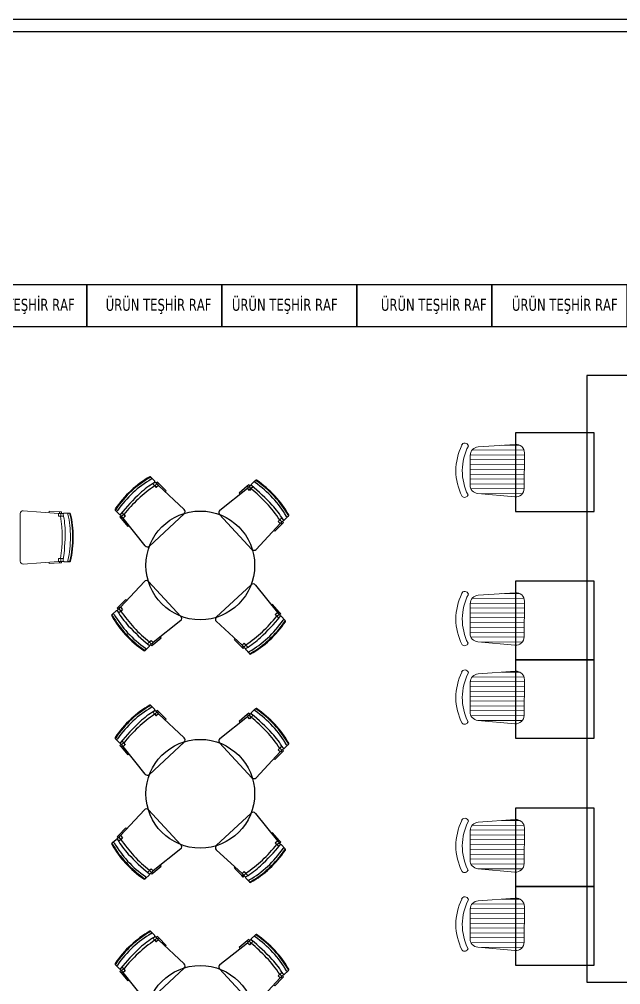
# Model space of a CAD drawing. Header units: millimetres. Extents: x 6517 to 10548, y -1828 to 1073.
# Drawn here: x 7772 to 8269, y 274 to 1073 of the extents above; entities that cross this region are included whole.
import ezdxf

# ---------------------------------------------------------------- set-up
doc = ezdxf.new("R2010")
doc.units = ezdxf.units.MM
for name, color, linetype in [('Ar-MECH-SHAFT', 4, 'Continuous'), ('GOR020', 140, 'Continuous'), ('Kıtc-025 Antet', 7, 'Continuous'), ('TEF', 6, 'Continuous')]:
    doc.layers.add(name, color=color, linetype=linetype)
doc.layers.add('TEFRIS', color=9, linetype='Continuous', lineweight=0)
doc.layers.add('TEFRIŞ', color=34, linetype='Continuous', lineweight=20)
doc.styles.add('01_1', font='HELVL.shx', dxfattribs={"width": 0.7, "height": 1.8})

# ---------------------------------------------------------------- blocks, each defined once
blk = doc.blocks.new('*X25')
at = {"color": 0}
for p, q in [((-24, -24.4), (-24, 18.42)), ((-20, -24.73), (-20, 20.05)), ((-16, -24.73), (-16, 20.06)), ((-12, -24.73), (-12, 20.06)), ((-8, -24.73), (-8, 20.06)), ((-4, -24.73), (-4, 20.06)), ((0, -24.73), (0, 20.06)), ((4, -24.73), (4, 20.06)), ((8, -24.72), (8, 19.4)), ((12, -23.17), (12, 13.54)), ((-28, -21.14), (-28, -6.05))]:
    blk.add_line(p, q, dxfattribs=at)
blk = doc.blocks.new('S2')
at = {"layer": 'TEFRIŞ'}
for p, q in [((-12.35, 44.79), (12.16, 44.79)), ((-19.33, 38.34), (-21.72, 7.54)), ((21.71, 7.58), (19.14, 38.38)), ((-14.74, 0), (14.74, 0))]:
    blk.add_line(p, q, dxfattribs=at)
for centre, radius, start, end in [((0.09, 10.21), 46.39, 62.35668, 116.53896), ((-19.44, 49.33), 3.04, 113.11379, 252.94688), ((0.19, 7.04), 44.27, 62.82318, 117.17682), ((19.52, 49.24), 2.95, 287.59792, 44.6483), ((-12.35, 37.79), 7, 90, 175.55703), ((12.16, 37.79), 7, 4.78321, 90), ((-14.74, 7), 7, 175.55703, 270), ((14.74, 7), 7, 270, 4.78321)]:
    blk.add_arc(centre, radius, start, end, dxfattribs=at)
blk.add_blockref('*X25', (7.15, 24.73), dxfattribs=at)
blk = doc.blocks.new('FDHJ')
at = {"layer": 'TEFRIS', "color": 22, "linetype": 'Continuous'}
for p, q in [((3089.11, 2399.86), (3091.31, 2370.81)), ((3091.5, 2402.45), (3130.9, 2402.45)), ((3133.29, 2399.86), (3131.09, 2370.81)), ((3090.01, 2369.77), (3089.61, 2378.47)), ((3089.61, 2378.47), (3090.72, 2378.47)), ((3132.78, 2378.47), (3131.68, 2378.47)), ((3132.38, 2369.77), (3132.78, 2378.47)), ((3090.01, 2368.17), (3090.01, 2369.77)), ((3090.01, 2369.77), (3091.31, 2369.77)), ((3090.01, 2368.17), (3091.31, 2368.17)), ((3091.07, 2362.17), (3091.07, 2366.05)), ((3091.07, 2362.17), (3091.07, 2366.05)), ((3091.31, 2370.81), (3091.31, 2366.62)), ((3091.31, 2370.81), (3093.71, 2370.81)), ((3091.31, 2368.81), (3093.63, 2368.81)), ((3093.63, 2366.55), (3093.63, 2370.81)), ((3093.71, 2368.97), (3093.71, 2370.81)), ((3128.69, 2368.97), (3128.69, 2370.81)), ((3128.69, 2370.81), (3131.09, 2370.81)), ((3128.77, 2366.55), (3128.77, 2370.81)), ((3128.77, 2368.81), (3131.09, 2368.81)), ((3131.09, 2370.81), (3131.09, 2366.62)), ((3132.38, 2369.77), (3131.09, 2369.77)), ((3132.38, 2368.17), (3131.09, 2368.17)), ((3131.33, 2362.17), (3131.33, 2366.05)), ((3131.33, 2362.17), (3131.33, 2366.05)), ((3132.38, 2368.17), (3132.38, 2369.77)), ((3091.07, 2362.17), (3091.07, 2361.44)), ((3131.33, 2362.17), (3131.33, 2361.44))]:
    blk.add_line(p, q, dxfattribs=at)
for centre, radius, start, end in [((3091.5, 2400.05), 2.4, 90, 184.39871), ((3130.9, 2400.05), 2.4, 355.60129, 90), ((3091.87, 2366.05), 0.8, 77.41762, 180), ((3106.79, 2433.45), 68.23, 257.51921, 270.10077), ((3111.2, 2480.78), 113.16, 261.10815, 278.89185), ((3107.12, 2533.5), 168.28, 269.92893, 277.93791), ((3130.53, 2366.05), 0.8, 0, 102.58238), ((3091.87, 2362.17), 0.8, 73.68996, 180), ((3091.6, 2361.85), 0.532, 185.03288, 231.40502), ((3091.87, 2361.44), 0.8, 180, 253.1643), ((3091.98, 2362.37), 1.17, 232.2719, 260.86729), ((3110.61, 2440.48), 82.03, 256.62639, 270.11714), ((3110.61, 2440.52), 81.51, 256.655, 270.11699), ((3110.61, 2443.98), 83.13, 257.12925, 270.11545), ((3110.95, 2451.53), 90.68, 269.88786, 282.32116), ((3110.95, 2447.79), 88.78, 269.88615, 282.78408), ((3110.95, 2447.74), 89.29, 269.88597, 282.81608), ((3130.53, 2362.17), 0.8, 0, 106.31004), ((3130.41, 2362.37), 1.17, 279.13271, 307.7281), ((3130.53, 2361.44), 0.8, 286.8357, 0), ((3130.8, 2361.85), 0.532, 308.59498, 354.96712)]:
    blk.add_arc(centre, radius, start, end, dxfattribs=at)
blk = doc.blocks.new('fjjff')
at = {"layer": 'GOR020', "color": 65, "linetype": 'Continuous'}
for p, q in [((3309.9, 2421.37), (3309.4, 2421.9)), ((3309.9, 2421.37), (3312.54, 2418.53)), ((3309.9, 2421.37), (3312.54, 2418.53)), ((3311, 2416.42), (3313.91, 2413.29)), ((3314.25, 2416.34), (3312.55, 2414.76)), ((3312.6, 2414.59), (3313.85, 2413.24)), ((3315.61, 2414.87), (3312.75, 2417.95)), ((3314.76, 2417.68), (3313.81, 2416.8)), ((3315.61, 2414.87), (3313.85, 2413.24)), ((3314.76, 2417.68), (3315.85, 2416.51)), ((3315.85, 2416.51), (3314.9, 2415.63)), ((3336.98, 2395.07), (3315.61, 2414.87)), ((3315.85, 2416.51), (3322.05, 2410.41)), ((3389.17, 2414.27), (3382.53, 2408.65)), ((3390.34, 2415.36), (3389.17, 2414.27)), ((3389.17, 2414.27), (3390.05, 2413.33)), ((3389.29, 2412.62), (3392.37, 2415.47)), ((3390.34, 2415.36), (3391.22, 2414.42)), ((3392.33, 2412.28), (3390.75, 2413.98)), ((3393.99, 2413.82), (3390.87, 2410.92)), ((3395.46, 2418.68), (3392.62, 2416.04)), ((3395.46, 2418.68), (3392.62, 2416.04)), ((3395.46, 2418.68), (3396, 2419.17)), ((3322.05, 2410.41), (3321.24, 2409.66)), ((3366.5, 2394.47), (3389.29, 2412.62)), ((3382.53, 2408.65), (3383.28, 2407.85)), ((3390.92, 2410.86), (3389.29, 2412.62)), ((3392.27, 2412.11), (3390.92, 2410.86)), ((3280.39, 2393.98), (3279.89, 2394.52)), ((3280.39, 2393.98), (3283.03, 2391.14)), ((3280.39, 2393.98), (3283.03, 2391.14)), ((3286.44, 2387.81), (3283.59, 2390.88)), ((3283.7, 2388.86), (3284.65, 2389.74)), ((3283.7, 2388.86), (3284.79, 2387.69)), ((3286.79, 2390.85), (3285.08, 2389.27)), ((3285.24, 2392.51), (3288.15, 2389.39)), ((3288.2, 2389.44), (3286.44, 2387.81)), ((3286.95, 2390.79), (3288.2, 2389.44)), ((3336.98, 2391.55), (3308.1, 2364.75)), ((3393.03, 2362.08), (3366.23, 2390.96)), ((3422.85, 2389.16), (3420.01, 2386.53)), ((3422.85, 2389.16), (3420.01, 2386.53)), ((3422.85, 2389.16), (3423.39, 2389.66)), ((3284.79, 2387.69), (3285.74, 2388.57)), ((3284.79, 2387.69), (3290.41, 2381.05)), ((3304.59, 2365.02), (3286.44, 2387.81)), ((3290.41, 2381.05), (3291.22, 2381.8)), ((3396.55, 2362.08), (3416.35, 2383.46)), ((3417.99, 2383.22), (3411.89, 2377.01)), ((3416.07, 2386.47), (3414.72, 2385.22)), ((3416.35, 2383.46), (3414.72, 2385.22)), ((3417.9, 2388.06), (3414.77, 2385.16)), ((3417.82, 2384.82), (3416.24, 2386.52)), ((3416.35, 2383.46), (3419.43, 2386.31)), ((3417.99, 2383.22), (3417.11, 2384.17)), ((3419.16, 2384.31), (3417.99, 2383.22)), ((3419.16, 2384.31), (3418.28, 2385.25)), ((3411.89, 2377.01), (3411.14, 2377.82)), ((3303.99, 2335.5), (3284.2, 2314.13)), ((3307.51, 2335.5), (3334.31, 2306.62)), ((3363.56, 2306.03), (3392.44, 2332.83)), ((3395.95, 2332.57), (3414.1, 2309.78)), ((3282.55, 2314.37), (3288.65, 2320.57)), ((3288.65, 2320.57), (3289.41, 2319.76)), ((3277.7, 2308.42), (3280.54, 2311.06)), ((3277.7, 2308.42), (3280.54, 2311.06)), ((3284.2, 2314.13), (3281.12, 2311.27)), ((3281.38, 2313.28), (3282.55, 2314.37)), ((3281.38, 2313.28), (3282.26, 2312.33)), ((3282.55, 2314.37), (3283.43, 2313.42)), ((3282.65, 2309.52), (3285.77, 2312.43)), ((3282.73, 2312.77), (3284.31, 2311.07)), ((3284.2, 2314.13), (3285.83, 2312.37)), ((3284.48, 2311.12), (3285.83, 2312.37)), ((3410.13, 2316.54), (3409.33, 2315.79)), ((3415.75, 2309.89), (3410.13, 2316.54)), ((3412.34, 2308.14), (3414.1, 2309.78)), ((3414.1, 2309.78), (3416.95, 2306.7)), ((3415.75, 2309.89), (3414.81, 2309.01)), ((3416.84, 2308.72), (3415.75, 2309.89)), ((3277.7, 2308.42), (3277.16, 2307.92)), ((3334.05, 2303.11), (3311.26, 2284.96)), ((3363.56, 2302.51), (3384.94, 2282.72)), ((3413.59, 2306.79), (3412.34, 2308.14)), ((3415.3, 2305.07), (3412.4, 2308.2)), ((3413.76, 2306.73), (3415.46, 2308.31)), ((3416.84, 2308.72), (3415.9, 2307.84)), ((3420.16, 2303.6), (3417.52, 2306.44)), ((3420.16, 2303.6), (3417.52, 2306.44)), ((3420.16, 2303.6), (3420.65, 2303.07)), ((3306.55, 2283.76), (3309.68, 2286.67)), ((3311.26, 2284.96), (3308.18, 2282.11)), ((3308.21, 2285.3), (3309.79, 2283.6)), ((3308.28, 2285.47), (3309.62, 2286.72)), ((3309.62, 2286.72), (3311.26, 2284.96)), ((3311.37, 2283.31), (3318.02, 2288.93)), ((3318.02, 2288.93), (3317.27, 2289.74)), ((3378.49, 2287.17), (3379.3, 2287.92)), ((3384.7, 2281.07), (3378.49, 2287.17)), ((3305.08, 2278.91), (3304.55, 2278.41)), ((3305.08, 2278.91), (3307.92, 2281.55)), ((3305.08, 2278.91), (3307.92, 2281.55)), ((3310.2, 2282.22), (3309.32, 2283.17)), ((3310.2, 2282.22), (3311.37, 2283.31)), ((3311.37, 2283.31), (3310.49, 2284.26)), ((3384.7, 2281.07), (3385.65, 2281.95)), ((3385.79, 2279.9), (3384.7, 2281.07)), ((3384.94, 2282.72), (3386.7, 2284.35)), ((3384.94, 2282.72), (3387.79, 2279.64)), ((3385.79, 2279.9), (3386.73, 2280.78)), ((3386.3, 2281.25), (3388, 2282.83)), ((3389.54, 2281.17), (3386.64, 2284.29)), ((3387.95, 2283), (3386.7, 2284.35)), ((3390.64, 2276.21), (3388.01, 2279.06)), ((3390.64, 2276.21), (3388.01, 2279.06)), ((3390.64, 2276.21), (3391.14, 2275.68))]:
    blk.add_line(p, q, dxfattribs=at)
for centre, radius, start, end in [((3348.85, 2350.67), 82.03, 119.48665, 132.9774), ((3348.87, 2350.65), 81.51, 119.51526, 132.97725), ((3308.82, 2421.36), 0.8, 42.86026, 116.02456), ((3309.37, 2420.6), 1.17, 95.13216, 123.72754), ((3309.3, 2421.24), 0.532, 47.89313, 94.26528), ((3309.32, 2420.83), 0.8, 296.55022, 42.86026), ((3375.82, 2320.73), 113.16, 123.96841, 141.7521), ((3351.23, 2348.11), 83.13, 119.98951, 132.9757), ((3346.86, 2358.43), 68.23, 120.37946, 132.96102), ((3311.95, 2417.98), 0.8, 300.27788, 42.86026), ((3393.16, 2415.45), 0.8, 132.86026, 235.44263), ((3286.35, 2284.39), 168.28, 42.78919, 50.79816), ((3396.01, 2418.09), 0.8, 132.86026, 239.1703), ((3343.82, 2342.96), 90.68, 42.74812, 55.18142), ((3396.05, 2418.5), 0.532, 81.45523, 127.82738), ((3396.54, 2418.59), 0.8, 59.69595, 132.86026), ((3395.94, 2417.87), 1.17, 51.99297, 80.58835), ((3346.56, 2345.5), 88.78, 42.74641, 55.64433), ((3346.6, 2345.53), 89.29, 42.74622, 55.67634), ((3353.53, 2345.12), 89.29, 132.74622, 145.67634), ((3353.57, 2345.08), 88.78, 132.74641, 145.64433), ((3356.11, 2342.34), 90.68, 132.74812, 145.18142), ((3414.68, 2284.87), 168.28, 132.78919, 140.79816), ((3322.21, 2323.24), 113.16, 33.96841, 51.7521), ((3352.13, 2350.2), 81.51, 29.51526, 42.97725), ((3352.15, 2350.22), 82.03, 29.48665, 42.9774), ((3359.91, 2352.2), 68.23, 30.37946, 42.96102), ((3349.59, 2347.84), 83.13, 29.98951, 42.9757), ((3280.48, 2395.06), 0.8, 149.69595, 222.86026), ((3280.56, 2394.57), 0.532, 171.45523, 217.82738), ((3281.2, 2394.46), 1.17, 141.99297, 170.58835), ((3280.97, 2394.53), 0.8, 222.86026, 329.1703), ((3283.61, 2391.68), 0.8, 222.86026, 325.44263), ((3335.35, 2393.31), 2.4, 312.86026, 47.25896), ((3367.99, 2392.59), 2.4, 128.46155, 222.86026), ((3422.31, 2389.75), 0.8, 206.55022, 312.86026), ((3422.08, 2389.7), 1.17, 5.13216, 33.72754), ((3422.72, 2389.76), 0.532, 317.89313, 4.26528), ((3422.84, 2390.25), 0.8, 312.86026, 26.02456), ((3419.46, 2387.11), 0.8, 210.27788, 312.86026), ((3306.47, 2366.51), 2.4, 218.46155, 312.86026), ((3394.79, 2363.71), 2.4, 222.86026, 317.25896), ((3305.75, 2333.87), 2.4, 42.86026, 137.25896), ((3394.07, 2331.07), 2.4, 38.46155, 132.86026), ((3281.08, 2310.47), 0.8, 30.27788, 132.86026), ((3340.64, 2345.38), 68.23, 210.37946, 222.96102), ((3378.33, 2374.34), 113.16, 213.96841, 231.7521), ((3277.7, 2307.34), 0.8, 132.86026, 206.02456), ((3348.39, 2347.36), 82.03, 209.48665, 222.9774), ((3277.83, 2307.82), 0.532, 137.89313, 184.26528), ((3278.46, 2307.88), 1.17, 185.13216, 213.72754), ((3348.42, 2347.39), 81.51, 209.51526, 222.97725), ((3278.24, 2307.83), 0.8, 26.55022, 132.86026), ((3350.96, 2349.75), 83.13, 209.98951, 222.9757), ((3332.56, 2304.99), 2.4, 308.46155, 42.86026), ((3365.19, 2304.27), 2.4, 132.86026, 227.25896), ((3324.72, 2376.85), 113.16, 303.96841, 321.7521), ((3285.87, 2412.72), 168.28, 312.78919, 320.79816), ((3344.44, 2355.25), 90.68, 312.74812, 325.18142), ((3346.98, 2352.5), 88.78, 312.74641, 325.64433), ((3347.01, 2352.47), 89.29, 312.74622, 325.67634), ((3416.93, 2305.9), 0.8, 42.86026, 145.44263), ((3419.57, 2303.06), 0.8, 42.86026, 149.1703), ((3419.35, 2303.12), 1.17, 321.99297, 350.58835), ((3419.98, 2303.01), 0.532, 351.45523, 37.82738), ((3420.07, 2302.52), 0.8, 329.69595, 42.86026), ((3356.73, 2354.63), 90.68, 222.74812, 235.18142), ((3414.2, 2413.2), 168.28, 222.78919, 230.79816), ((3353.95, 2352.05), 89.29, 222.74622, 235.67634), ((3353.98, 2352.09), 88.78, 222.74641, 235.64433), ((3353.68, 2339.15), 68.23, 300.37946, 312.96102), ((3349.32, 2349.48), 83.13, 299.98951, 312.9757), ((3351.68, 2346.94), 81.51, 299.51526, 312.97725), ((3351.7, 2346.91), 82.03, 299.48665, 312.9774), ((3304, 2279), 0.8, 239.69595, 312.86026), ((3304.6, 2279.72), 1.17, 231.99297, 260.58835), ((3304.49, 2279.08), 0.532, 261.45523, 307.82738), ((3304.54, 2279.49), 0.8, 312.86026, 59.1703), ((3307.38, 2282.13), 0.8, 312.86026, 55.44263), ((3388.59, 2279.6), 0.8, 120.27788, 222.86026), ((3391.23, 2276.76), 0.8, 116.55022, 222.86026), ((3391.25, 2276.34), 0.532, 227.89313, 274.26528), ((3391.73, 2276.22), 0.8, 222.86026, 296.02456), ((3391.18, 2276.98), 1.17, 275.13216, 303.72754)]:
    blk.add_arc(centre, radius, start, end, dxfattribs=at)
at = {"layer": 'TEF'}
blk.add_circle((3350.27, 2348.79), 45, dxfattribs=at)

msp = doc.modelspace()

# ---------------------------------------------------------------- linework, layer by layer
at = {"color": 251, "linetype": 'ByBlock'}
for points in [[(7827.61, 853.31), (7827.61, 818.31), (7715.87, 818.31), (7715.87, 853.31)], [(7939.34, 853.31), (7939.34, 818.31), (7827.61, 818.31), (7827.61, 853.31)], [(8051.08, 853.31), (8051.08, 818.31), (7939.34, 818.31), (7939.34, 853.31)], [(8162.82, 853.31), (8162.82, 818.31), (8051.08, 818.31), (8051.08, 853.31)], [(8274.56, 853.31), (8274.56, 818.31), (8162.82, 818.31), (8162.82, 853.31)], [(8247.4, 730.52), (8182.4, 730.52), (8182.4, 665.52), (8247.4, 665.52)], [(8247.4, 607.77), (8182.4, 607.77), (8182.4, 542.77), (8247.4, 542.77)], [(8247.4, 542.77), (8182.4, 542.77), (8182.4, 477.77), (8247.4, 477.77)], [(8247.4, 420.03), (8182.4, 420.03), (8182.4, 355.03), (8247.4, 355.03)], [(8247.4, 355.03), (8182.4, 355.03), (8182.4, 290.03), (8247.4, 290.03)]]:
    msp.add_lwpolyline(points, close=True, dxfattribs=at)
at = {"color": 35, "linetype": 'ByBlock'}
msp.add_lwpolyline([(8306.56, 778.05), (8241.56, 778.05), (8241.56, 275.96), (8306.56, 275.96)], close=True, dxfattribs=at)
at = {"layer": 'Kıtc-025 Antet'}
for points in [[(10547.86, 1072.77), (10547.86, -1827.74), (6516.92, -1827.74), (6516.92, 1072.77)], [(10537.86, 1062.77), (10537.86, -1817.74), (6526.92, -1817.74), (6526.92, 1062.77)]]:
    msp.add_lwpolyline(points, close=True, dxfattribs=at)

# ---------------------------------------------------------------- block references
for p in [(4571.13, -1727.95), (4571.13, -1916.93), (4571.13, -2104)]:
    msp.add_blockref('fjjff', p)
at = {"xscale": -1, "rotation": 90}
msp.add_blockref('FDHJ', (10174.74, 3755.23), dxfattribs=at)
at = {"layer": 'GOR020', "linetype": 'Continuous', "xscale": -1, "rotation": 89.62005747140363}
for p in [(8189.63, 699.25), (8189.63, 576.5), (8189.63, 511.5), (8189.63, 388.75), (8189.63, 323.75)]:
    msp.add_blockref('S2', p, dxfattribs=at)

# ---------------------------------------------------------------- texts
at = {"layer": 'Ar-MECH-SHAFT', "ltscale": 0.1, "char_height": 10, "width": 130.8404, "attachment_point": 9, "style": '01_1'}
for insert in [(7817.47, 828.89), (7930.63, 828.89), (8035.14, 828.89), (8158.52, 828.89), (8266.97, 828.89)]:
    msp.add_mtext('{\\fVerdana|b0|i0|c162|p34;\\C224;ÜRÜN TEŞHİR RAF}', dxfattribs=dict(at, insert=insert))

doc.saveas('drawing.dxf')
